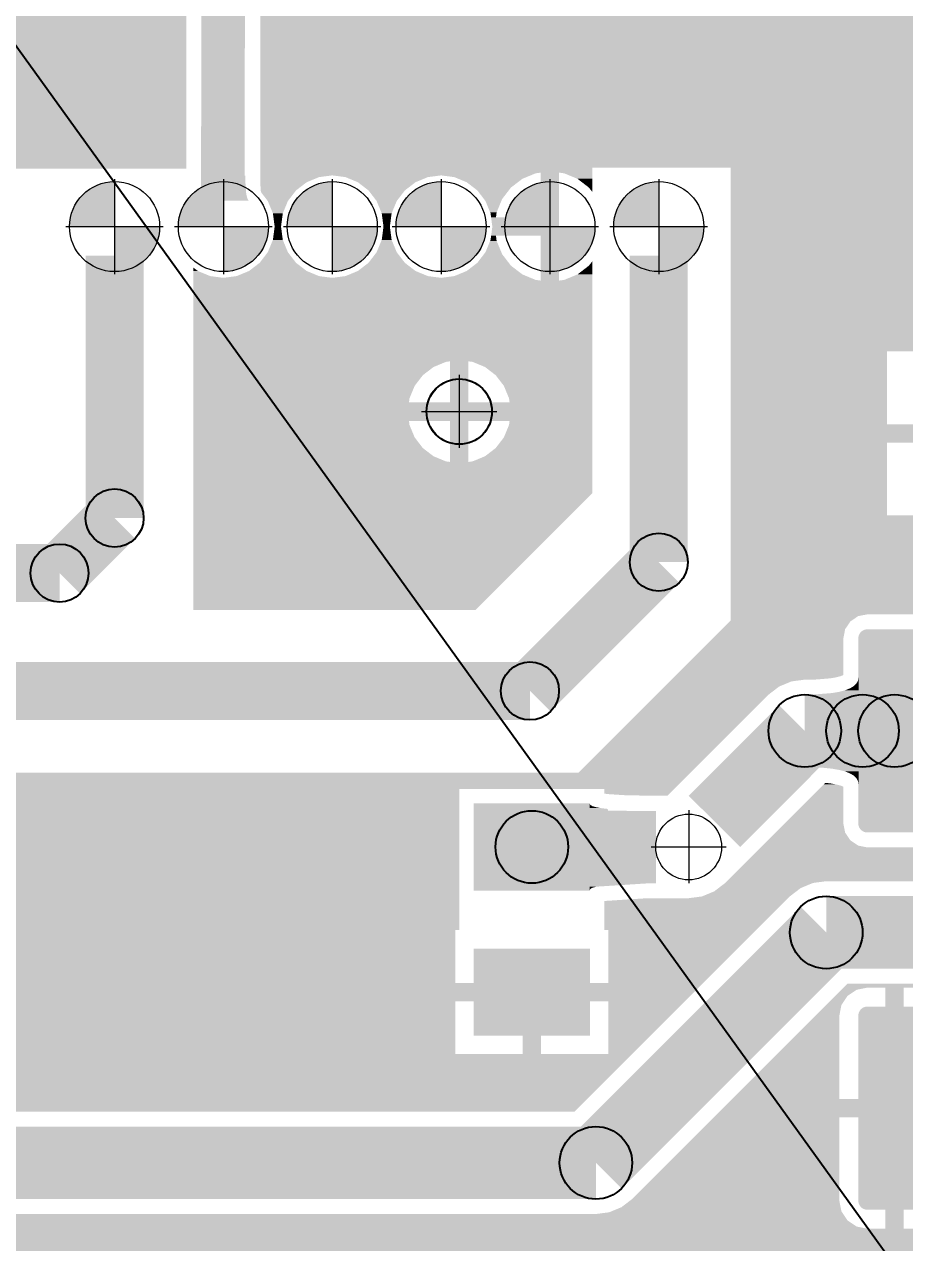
# Model space of a CAD drawing. Header units: millimetres. Extents: x -3633 to 871, y -630 to 261.
# Drawn here: x -1461.11 to -1436.75, y 56.42 to 90.14 of the extents above; entities that cross this region are included whole.
import ezdxf

# ---------------------------------------------------------------- set-up
doc = ezdxf.new("R2010")
doc.units = ezdxf.units.MM
for name, color, linetype in [('DRILL', 7, 'Continuous'), ('DRILL GOST', 7, 'Continuous'), ('TOP_LAYER', 7, 'Continuous'), ('TOP_PASTE', 8, 'Continuous')]:
    doc.layers.add(name, color=color, linetype=linetype)
doc.styles.add('Main', font='isocpeur.ttf', dxfattribs={"height": 3})
doc.dimstyles.new('ISO-25', dxfattribs={"dimtxt": 3, "dimasz": 4, "dimexe": 1.25, "dimexo": 0.625, "dimtad": 1, "dimtoh": 1, "dimtxsty": 'Main', "dimcen": 2.5, "dimadec": 0, "dimazin": 0, "dimtfac": 1, "dimtmove": 0, "dimatfit": 3, "dimfxl": 1, "dimarcsym": 0})

# ---------------------------------------------------------------- blocks, each defined once
blk = doc.blocks.new('ROUND_26')
blk.add_circle((0, 0), 0.0177165)
blk = doc.blocks.new('RECTANGLE_7')
blk.add_solid([(0.0314961, 0.023622), (0.0314961, -0.023622), (-0.0314961, 0.023622), (-0.0314961, -0.023622)])
blk = doc.blocks.new('RECTANGLE_ROUNDED_21')
for points in [[(-0.0191213, 0.05248390000000001), (-0.0188139, 0.0529924), (0.0191213, 0.05248390000000001), (0.0188139, 0.0529924)], [(-0.0188139, 0.0529924), (-0.0184474, 0.05346030000000001), (0.0188139, 0.0529924), (0.0184474, 0.05346030000000001)], [(-0.0184474, 0.05346030000000001), (-0.0180272, 0.0538805), (0.0184474, 0.05346030000000001), (0.0180272, 0.0538805)], [(-0.0180272, 0.0538805), (-0.0175594, 0.054247), (0.0180272, 0.0538805), (0.0175594, 0.054247)], [(-0.0175594, 0.054247), (-0.0170509, 0.0545544), (0.0175594, 0.054247), (0.0170509, 0.0545544)], [(-0.0170509, 0.0545544), (-0.0165089, 0.05479830000000001), (0.0170509, 0.0545544), (0.0165089, 0.05479830000000001)], [(-0.0165089, 0.05479830000000001), (-0.0159416, 0.0549751), (0.0165089, 0.05479830000000001), (0.0159416, 0.0549751)], [(-0.0159416, 0.0549751), (-0.015357, 0.0550822), (0.0159416, 0.0549751), (0.015357, 0.0550822)], [(-0.015357, 0.0550822), (-0.0147639, 0.0551181), (0.015357, 0.0550822), (0.0147639, 0.0551181)], [(-0.019685, 0.0501969), (-0.0196491, 0.0507901), (0.019685, 0.0501969), (0.0196491, 0.0507901)], [(-0.019685, -0.0501969), (-0.019685, 0.0501969), (0.019685, -0.0501969), (0.019685, 0.0501969)], [(-0.0196491, 0.0507901), (-0.019542, 0.0513746), (0.0196491, 0.0507901), (0.019542, 0.0513746)], [(-0.019542, 0.0513746), (-0.0193653, 0.051942), (0.019542, 0.0513746), (0.0193653, 0.051942)], [(-0.0193653, 0.051942), (-0.0191213, 0.05248390000000001), (0.0193653, 0.051942), (0.0191213, 0.05248390000000001)], [(-0.0196491, -0.0507901), (-0.019685, -0.0501969), (0.0196491, -0.0507901), (0.019685, -0.0501969)], [(-0.019542, -0.0513746), (-0.0196491, -0.0507901), (0.019542, -0.0513746), (0.0196491, -0.0507901)], [(-0.0193653, -0.051942), (-0.019542, -0.0513746), (0.0193653, -0.051942), (0.019542, -0.0513746)], [(-0.0191213, -0.05248390000000001), (-0.0193653, -0.051942), (0.0191213, -0.05248390000000001), (0.0193653, -0.051942)], [(-0.0188139, -0.0529924), (-0.0191213, -0.05248390000000001), (0.0188139, -0.0529924), (0.0191213, -0.05248390000000001)], [(-0.0184474, -0.05346030000000001), (-0.0188139, -0.0529924), (0.0184474, -0.05346030000000001), (0.0188139, -0.0529924)], [(-0.0180272, -0.0538805), (-0.0184474, -0.05346030000000001), (0.0180272, -0.0538805), (0.0184474, -0.05346030000000001)], [(-0.0175594, -0.054247), (-0.0180272, -0.0538805), (0.0175594, -0.054247), (0.0180272, -0.0538805)], [(-0.0170509, -0.0545544), (-0.0175594, -0.054247), (0.0170509, -0.0545544), (0.0175594, -0.054247)], [(-0.0165089, -0.05479830000000001), (-0.0170509, -0.0545544), (0.0165089, -0.05479830000000001), (0.0170509, -0.0545544)], [(-0.0159416, -0.0549751), (-0.0165089, -0.05479830000000001), (0.0159416, -0.0549751), (0.0165089, -0.05479830000000001)], [(-0.015357, -0.0550822), (-0.0159416, -0.0549751), (0.015357, -0.0550822), (0.0159416, -0.0549751)], [(-0.0147639, -0.0551181), (-0.015357, -0.0550822), (0.0147639, -0.0551181), (0.015357, -0.0550822)]]:
    blk.add_solid(points)
blk = doc.blocks.new('ROUND_3')
blk.add_circle((0, 0), 0.019685)
blk = doc.blocks.new('ROUND_5')
blk.add_circle((0, 0), 0.015748)
blk = doc.blocks.new('*D91')
at = {"color": 0, "lineweight": -2, "transparency": 16777216}
for p, q in [((-1382.193129249901, 119.5783143303274), (-1360.961753243342, 119.5889440207085)), ((-1411.78130017502, 48.205264562607), (-1396.784764760424, 33.17611403168888))]:
    blk.add_line(p, q, dxfattribs=at)
blk.add_arc((-1482.949126615296, 119.5278698817108), 120.7373886606278, 316.8360449355289, 358.1304037670618, dxfattribs=at)
at = {"color": 0, "transparency": 16777216}
for points in [[(-1362.942590864305, 115.5995438749725), (-1361.609429582891, 115.578124829333), (-1362.211753086679, 119.5883181963951)], [(-1394.404735117624, 36.46877467714108), (-1395.362024737845, 37.39687723655743), (-1397.667687605984, 34.06095709618643)]]:
    blk.add_solid(points, dxfattribs=at)
at = {"layer": 'Defpoints', "color": 0, "transparency": 16777216}
for p in [(-1482.949126615296, 119.5278698817108), (-1382.81812917157, 119.5780014181707), (-1378.421138960224, 59.10091548742867), (-1412.2227615978, 48.64768609485583)]:
    blk.add_point(p, dxfattribs=at)
at = {"color": 0, "transparency": 16777216, "insert": (-1372.706163886276, 75.76272493155881), "char_height": 3, "attachment_point": 5, "rotation": 68.34751107513725, "style": 'Main'}
blk.add_mtext('45°', dxfattribs=at)
blk = doc.blocks.new('*D92')
at = {"color": 0, "lineweight": -2, "transparency": 16777216}
for p, q in [((-1482.949126615288, 119.5278698817208), (-1424.41076775018, 38.29068810129024)), ((-1407.29548501081, 14.53878657761447), (-1422.072297025911, 35.04545241312553)), ((-1392.216699199076, 14.53878657761436), (-1407.29548501081, 14.53878657761447))]:
    blk.add_line(p, q, dxfattribs=at)
blk.add_arc((-1482.949126615288, 119.5278698817208), 100.1310099931428, 305.0607253414576, 314.5801329370875, dxfattribs=at)
at = {"color": 0, "transparency": 16777216}
blk.add_solid([(-1421.531424411217, 35.43519753383703), (-1422.613169640605, 34.65570729241404), (-1424.41076775018, 38.29068810129024)], dxfattribs=at)
at = {"layer": 'Defpoints', "color": 0, "transparency": 16777216}
for p in [(-1482.949126615288, 119.5278698817208), (-1424.41076775018, 38.29068810129024)]:
    blk.add_point(p, dxfattribs=at)
at = {"color": 0, "transparency": 16777216, "insert": (-1395.216699199076, 16.66378657761436), "char_height": 3, "attachment_point": 5, "style": 'Main'}
blk.add_mtext('R50', dxfattribs=at)

msp = doc.modelspace()

# ---------------------------------------------------------------- hatches: boundary and pattern name
at = {"layer": 'DRILL', "lineweight": 0}
h = msp.add_hatch(color=256, dxfattribs=at)
h.dxf.hatch_style = 1
h.paths.add_polyline_path([(-1458.615385897801, 85.78712864954423, 0.414213562373095), (-1459.861916029164, 84.54059851818101), (-1458.615385897801, 84.54059851818101)])
h.paths.add_polyline_path([(-1457.368855766438, 84.54059851818101), (-1458.615055634639, 84.54059851818101), (-1458.614815192695, 83.29406851746216, 0.4140794719623848)])
h = msp.add_hatch(color=256, dxfattribs=at)
h.dxf.hatch_style = 1
h.paths.add_polyline_path([(-1455.603570697793, 85.78712864954423, 0.414213562373095), (-1456.850100829156, 84.54059851818101), (-1455.603570697793, 84.54059851818101)])
h.paths.add_polyline_path([(-1454.35704056643, 84.54059851818101), (-1455.603240434632, 84.54059851818101), (-1455.602999992688, 83.29406851746216, 0.4140794719623848)])
h = msp.add_hatch(color=256, dxfattribs=at)
h.dxf.hatch_style = 1
h.paths.add_polyline_path([(-1452.591765697802, 85.78712864954423, 0.414213562373095), (-1453.838295829165, 84.54059851818101), (-1452.591765697802, 84.54059851818101)])
h.paths.add_polyline_path([(-1451.345235566439, 84.54059851818101), (-1452.59143543464, 84.54059851818101), (-1452.591194992696, 83.29406851746216, 0.4140794719623848)])
h = msp.add_hatch(color=256, dxfattribs=at)
h.dxf.hatch_style = 1
h.paths.add_polyline_path([(-1449.579945397805, 85.78712864954423, 0.414213562373095), (-1450.826475529168, 84.54059851818101), (-1449.579945397805, 84.54059851818101)])
h.paths.add_polyline_path([(-1448.333415266442, 84.54059851818101), (-1449.579615134643, 84.54059851818101), (-1449.579374692699, 83.29406851746216, 0.4140794719623848)])
h = msp.add_hatch(color=256, dxfattribs=at)
h.dxf.hatch_style = 1
h.paths.add_polyline_path([(-1446.568140397788, 85.78712864954423, 0.414213562373095), (-1447.814670529151, 84.54059851818101), (-1446.568140397788, 84.54059851818101)])
h.paths.add_polyline_path([(-1445.321610266425, 84.54059851818101), (-1446.567810134627, 84.54059851818101), (-1446.567569692683, 83.29406851746216, 0.4140794719623848)])
h = msp.add_hatch(color=256, dxfattribs=at)
h.dxf.hatch_style = 1
h.paths.add_polyline_path([(-1443.556330297795, 85.78712864954423, 0.414213562373095), (-1444.802860429158, 84.54059851818101), (-1443.556330297795, 84.54059851818101)])
h.paths.add_polyline_path([(-1442.309800166432, 84.54059851818101), (-1443.556000034633, 84.54059851818101), (-1443.555759592689, 83.29406851746216, 0.4140794719623848)])

# ---------------------------------------------------------------- linework, layer by layer
for p, q in [((-1458.615385897801, 85.85545620316452), (-1458.615385897801, 83.22233263843418)), ((-1455.603570697793, 85.85545620316452), (-1455.603570697793, 83.22233263843418)), ((-1452.591765697802, 85.85545620316452), (-1452.591765697802, 83.22233263843418)), ((-1449.579945397805, 85.85545620316452), (-1449.579945397805, 83.22233263843418)), ((-1446.568140397788, 85.85545620316452), (-1446.568140397788, 83.22233263843418)), ((-1443.556330297795, 85.85545620316452), (-1443.556330297795, 83.22233263843418)), ((-1459.968088851388, 84.54059851818101), (-1457.267895815101, 84.54059851818101)), ((-1456.95627365138, 84.54059851818101), (-1454.256080615094, 84.54059851818101)), ((-1453.944468651389, 84.54059851818101), (-1451.244275615102, 84.54059851818101)), ((-1450.932648351392, 84.54059851818101), (-1448.232455315105, 84.54059851818101)), ((-1447.920843351375, 84.54059851818101), (-1445.220650315089, 84.54059851818101)), ((-1444.909033251382, 84.54059851818101), (-1442.208840215095, 84.54059851818101)), ((-1449.077177197799, 80.43963500417021), (-1449.077177197799, 78.4180000104011)), ((-1450.118736496323, 79.42052491818185), (-1448.035617899275, 79.42052491818185)), ((-1442.728513597796, 68.39238950416939), (-1442.728513597796, 66.37075451040118)), ((-1443.77007289632, 67.37327941818194), (-1441.686954299273, 67.37327941818194))]:
    msp.add_line(p, q, dxfattribs=at)
at = {"layer": 'DRILL GOST', "lineweight": 0}
for centre, radius in [((-1458.615385897801, 84.54059851818101), 1.246530131363282), ((-1455.603570697793, 84.54059851818101), 1.246530131363282), ((-1452.591765697802, 84.54059851818101), 1.246530131363282), ((-1449.579945397805, 84.54059851818101), 1.246530131363282), ((-1446.568140397788, 84.54059851818101), 1.246530131363282), ((-1443.556330297795, 84.54059851818101), 1.246530131363282), ((-1449.077177197799, 79.42052491818185), 0.9108758946678492), ((-1442.728513597796, 67.37327941818194), 0.9108758946678492)]:
    msp.add_circle(centre, radius, dxfattribs=at)
at = {"layer": 'TOP_LAYER', "elevation": -7.473141037622431e-10}
for points, const_width in [([(-1455.620431594472, 85.47890161818077), (-1455.603575797796, 95.40918301818101)], 1.204722), ([(-1458.615385897801, 76.47639691818085), (-1458.615385897801, 83.73745561818077)], 1.6063011), ([(-1443.556330297783, 75.25516111818115), (-1443.556501872723, 83.7374556365071)], 1.6063011), ([(-1460.138781397794, 74.95300141818052), (-1458.615385897801, 76.47639691818085)], 1.6063011), ([(-1447.120597897794, 71.69089351818047), (-1443.556330297783, 75.25516111818115)], 1.6063011), ([(-1476.294765397791, 74.95300141818052), (-1460.138781397794, 74.95300141818052)], 1.6063011), ([(-1479.368132497795, 71.69089351818047), (-1447.120597897794, 71.69089351818047)], 1.6063011), ([(-1442.016307223173, 68.08084394823209), (-1439.515916497786, 70.58587651818152)], 2.0078751), ([(-1439.515916497786, 70.58587651818152), (-1437.916556497792, 70.58587651818152)], 2.0078751), ([(-1437.030742597789, 70.58587651818152), (-1432.28614119779, 70.58587651818152)], 2.0078751), ([(-1447.070112997797, 67.37327941818194), (-1443.632040304057, 67.36810899498096)], 2.0078751), ([(-1445.296093297799, 58.63300651818145), (-1438.921093297799, 65.00800651818145)], 2.0078751), ([(-1438.921093297799, 65.00800651818145), (-1419.591675097789, 65.00800651818145)], 2.0078751), ([(-1486.031511997792, 58.63300651818145), (-1445.296093297799, 58.63300651818145)], 2.0078751)]:
    msp.add_lwpolyline(points, dxfattribs=dict(at, const_width=const_width))
at = {"layer": 'TOP_LAYER'}
for points in [[(-1456.231033897785, 85.47890161818077), (-1456.214973997791, 85.63628251818), (-1454.976117697793, 85.47890161818077), (-1454.986822597793, 85.63628251818)], [(-1456.214973997791, 85.63628251818), (-1456.206941497793, 85.83300481818105), (-1454.986822597793, 85.63628251818), (-1455.000210097799, 85.83300481818105)], [(-1456.206941497793, 85.83300481818105), (-1456.205936797787, 85.94611771818063), (-1455.000210097799, 85.83300481818105), (-1455.001214797792, 85.94611771818063)], [(-1456.287256297795, 85.2821589181799), (-1456.270191697794, 85.31658901818219), (-1454.919895297796, 85.2821589181799), (-1454.936959897797, 85.31658901818219)], [(-1456.270191697794, 85.31658901818219), (-1456.255131397792, 85.36086211818065), (-1454.936959897797, 85.31658901818219), (-1454.952020197787, 85.36086211818065)], [(-1456.255131397792, 85.36086211818065), (-1456.242080497801, 85.41496291818157), (-1454.952020197787, 85.36086211818065), (-1454.965071097802, 85.41496291818157)], [(-1456.242080497801, 85.41496291818157), (-1456.231033897785, 85.47890161818077), (-1454.965071097802, 85.41496291818157), (-1454.976117697793, 85.47890161818077)], [(-1456.306330297783, 85.2575565181819), (-1456.287256297795, 85.2821589181799), (-1454.900821297796, 85.2575565181819), (-1454.919895297796, 85.2821589181799)], [(-1438.265427097796, 71.76212011818143), (-1438.161218797795, 71.82434011818032), (-1438.027236697795, 71.76212011818143), (-1438.027236697795, 71.82434011818032)], [(-1438.161218797795, 71.82434011818032), (-1438.086784297792, 71.89613281818083), (-1438.027236697795, 71.82434011818032), (-1438.027236697795, 71.89613281818083)], [(-1438.086784297792, 71.89613281818083), (-1438.042123597801, 71.97749821818115), (-1438.027236697795, 71.89613281818083), (-1438.027236697795, 71.97749821818115)], [(-1438.042123597801, 71.97749821818115), (-1438.027236697795, 72.0684363181822), (-1438.027236697795, 71.97749821818115), (-1438.027236697795, 72.0684363181822)], [(-1439.515916497786, 71.58981661818007), (-1439.233065397793, 71.59460041818102), (-1438.027236697795, 71.58981661818007), (-1438.027236697795, 71.59460041818102)], [(-1439.515916497786, 69.58193641818116), (-1439.515916497786, 71.58981661818007), (-1438.027236697795, 69.58193641818116), (-1438.027236697795, 71.58981661818007)], [(-1439.233065397793, 71.59460041818102), (-1438.756689697804, 71.63289121818207), (-1438.027236697795, 71.59460041818102), (-1438.027236697795, 71.63289121818207)], [(-1438.756689697804, 71.63289121818207), (-1438.563159997794, 71.66639311818153), (-1438.027236697795, 71.63289121818207), (-1438.027236697795, 71.66639311818153)], [(-1438.563159997794, 71.66639311818153), (-1438.399409197796, 71.7094677181808), (-1438.027236697795, 71.66639311818153), (-1438.027236697795, 71.7094677181808)], [(-1438.399409197796, 71.7094677181808), (-1438.265427097796, 71.76212011818143), (-1438.027236697795, 71.7094677181808), (-1438.027236697795, 71.76212011818143)], [(-1438.979993197787, 69.56279611818218), (-1439.515916497786, 69.58193641818116), (-1438.027236697795, 69.56279611818218), (-1438.027236697795, 69.58193641818116)], [(-1438.756689697804, 69.53886181818098), (-1438.979993197787, 69.56279611818218), (-1438.027236697795, 69.53886181818098), (-1438.027236697795, 69.56279611818218)], [(-1438.563159997794, 69.5053599181806), (-1438.756689697804, 69.53886181818098), (-1438.027236697795, 69.5053599181806), (-1438.027236697795, 69.53886181818098)], [(-1438.399409197796, 69.46228531818133), (-1438.563159997794, 69.5053599181806), (-1438.027236697795, 69.46228531818133), (-1438.027236697795, 69.5053599181806)], [(-1438.265427097796, 69.40963291818161), (-1438.399409197796, 69.46228531818133), (-1438.027236697795, 69.40963291818161), (-1438.027236697795, 69.46228531818133)], [(-1438.161218797795, 69.34741291818182), (-1438.265427097796, 69.40963291818161), (-1438.027236697795, 69.34741291818182), (-1438.027236697795, 69.40963291818161)], [(-1438.086784297792, 69.2756202181813), (-1438.161218797795, 69.34741291818182), (-1438.027236697795, 69.2756202181813), (-1438.027236697795, 69.34741291818182)], [(-1438.042123597801, 69.19425481818007), (-1438.086784297792, 69.2756202181813), (-1438.027236697795, 69.19425481818007), (-1438.027236697795, 69.2756202181813)], [(-1438.027236697795, 69.10331671818085), (-1438.042123597801, 69.19425481818007), (-1438.027236697795, 69.10331671818085), (-1438.027236697795, 69.19425481818007)], [(-1445.469936997787, 68.53489621818198), (-1445.469936997787, 68.57188141818051), (-1445.449858297792, 68.53489621818198), (-1445.469936997787, 68.57188141818051)], [(-1445.469936997787, 68.50180231818149), (-1445.469936997787, 68.53489621818198), (-1445.389622197784, 68.50180231818149), (-1445.449858297792, 68.53489621818198)], [(-1445.469936997787, 68.47260481818057), (-1445.469936997787, 68.50180231818149), (-1445.289228697788, 68.47260481818057), (-1445.389622197784, 68.50180231818149)], [(-1445.469936997787, 68.44729861818132), (-1445.469936997787, 68.47260481818057), (-1445.14867779779, 68.44729861818132), (-1445.289228697788, 68.47260481818057)], [(-1445.469936997787, 68.42588371818192), (-1445.469936997787, 68.44729861818132), (-1444.967969497792, 68.42588371818192), (-1445.14867779779, 68.44729861818132)], [(-1445.463811897797, 68.36786452057686), (-1445.469936997787, 68.42588371818192), (-1444.88137027241, 67.36998782804449), (-1444.967969497792, 68.42588371818192)], [(-1445.469936997787, 66.27395401818148), (-1445.469936997787, 66.3673962181806), (-1445.289228697788, 66.27395401818148), (-1443.843557197786, 66.3673962181806)], [(-1445.469936997787, 66.24475651818148), (-1445.469936997787, 66.27395401818148), (-1445.389622197784, 66.24475651818148), (-1445.289228697788, 66.27395401818148)], [(-1445.469936997787, 66.21166261818098), (-1445.469936997787, 66.24475651818148), (-1445.449858297792, 66.21166261818098), (-1445.389622197784, 66.24475651818148)], [(-1445.469936997787, 66.17467741818155), (-1445.469936997787, 66.21166261818098), (-1445.469936997787, 66.17467741818155), (-1445.449858297792, 66.21166261818098)], [(-1447.325092597793, 61.64280721818113), (-1447.325092597793, 63.10252921818073), (-1446.815092597787, 61.64280721818113), (-1446.815092597787, 63.10252921818073)]]:
    msp.add_solid(points, dxfattribs=at)
at = {"layer": 'TOP_PASTE'}
msp.add_circle((-1483.211823997789, 119.5780014181805), 110, dxfattribs=at)
for points in [[(-1454.579970097789, 89.91166861818283), (-1454.579970097789, 94.2285942181802), (-1434.922458697796, 89.91166861818283), (-1434.922458697796, 94.2285942181802)], [(-1469.155912897789, 86.1469047181804), (-1469.155917997791, 90.6646224181809), (-1456.627181497789, 86.1469047181804), (-1456.627181497789, 90.6646224181809)], [(-1454.579970097789, 86.17300651818141), (-1454.579970097789, 89.91166861818283), (-1413.345674497797, 86.17300651818141), (-1413.345674497797, 89.91166861818283)], [(-1469.155912897789, 86.14689451818185), (-1469.155912897789, 86.1469047181804), (-1461.282650197795, 86.14689451818185), (-1456.627181497789, 86.1469047181804)], [(-1454.579970097789, 86.03403661818129), (-1454.579970097789, 86.17300651818141), (-1445.397501697792, 86.03403661818129), (-1445.397501697792, 86.17300651818141)], [(-1454.579970097789, 86.01557461818038), (-1454.579970097789, 86.03403661818129), (-1446.9633597978, 86.01557461818038), (-1446.823140397791, 86.03403661818129)], [(-1454.579970097789, 85.9582404181806), (-1454.579970097789, 86.01557461818038), (-1447.101773797791, 85.9582404181806), (-1446.9633597978, 86.01557461818038)], [(-1446.823140397791, 84.79560361817994), (-1446.823140397791, 86.03403661818129), (-1446.313140397798, 84.79560361817994), (-1446.313140397798, 86.03403661818129)], [(-1446.17292099779, 86.01557461818038), (-1446.313140397798, 86.03403661818129), (-1445.397501697792, 86.01557461818038), (-1445.397501697792, 86.03403661818129)], [(-1445.804639797794, 85.86302341818055), (-1446.17292099779, 86.01557461818038), (-1445.397501697792, 85.86302341818055), (-1445.397501697792, 86.01557461818038)], [(-1441.563270697797, 81.08505271818058), (-1441.563275797799, 86.17300651818141), (-1413.345674497797, 81.08505271818058), (-1413.345674497797, 86.17300651818141)], [(-1454.579970097789, 85.90993321818087), (-1454.579970097789, 85.9582404181806), (-1452.958674997803, 85.90993321818087), (-1452.591765697789, 85.9582404181806)], [(-1454.579970097789, 85.76831131818062), (-1454.579970097789, 85.90993321818087), (-1453.300584097802, 85.76831131818062), (-1452.958674997803, 85.90993321818087)], [(-1454.579970097789, 85.68824131818155), (-1454.579970097789, 85.76831131818062), (-1453.40493519779, 85.68824131818155), (-1453.300584097802, 85.76831131818062)], [(-1454.570086297783, 85.543023918181), (-1454.579970097789, 85.68824131818155), (-1453.594185997785, 85.543023918181), (-1453.40493519779, 85.68824131818155)], [(-1452.224856397789, 85.90993321818087), (-1452.591765697789, 85.9582404181806), (-1449.946859797795, 85.90993321818087), (-1449.579950497794, 85.9582404181806)], [(-1451.88294729779, 85.76831131818062), (-1452.224856397789, 85.90993321818087), (-1450.288768897794, 85.76831131818062), (-1449.946859797795, 85.90993321818087)], [(-1451.589345397794, 85.543023918181), (-1451.88294729779, 85.76831131818062), (-1450.58237079779, 85.543023918181), (-1450.288768897794, 85.76831131818062)], [(-1449.213041197794, 85.90993321818087), (-1449.579950497794, 85.9582404181806), (-1447.218390397788, 85.90993321818087), (-1447.101773797791, 85.9582404181806)], [(-1449.099785497796, 85.86302341818055), (-1449.213041197794, 85.90993321818087), (-1447.331640997783, 85.86302341818055), (-1447.218390397788, 85.90993321818087)], [(-1448.871132097795, 85.76831131818062), (-1449.099785497796, 85.86302341818055), (-1447.455076297787, 85.76831131818062), (-1447.331640997783, 85.86302341818055)], [(-1448.678311297791, 85.62035521818098), (-1448.871132097795, 85.76831131818062), (-1447.64789199779, 85.62035521818098), (-1447.455076297787, 85.76831131818062)], [(-1445.488388797799, 85.62035521818098), (-1445.804639797794, 85.86302341818055), (-1445.397501697792, 85.62035521818098), (-1445.397501697792, 85.86302341818055)], [(-1454.569050997792, 85.52777491818097), (-1454.570086297783, 85.543023918181), (-1453.605885397788, 85.52777491818097), (-1453.594185997785, 85.543023918181)], [(-1454.563889797788, 85.49789401818043), (-1454.569050997792, 85.52777491818097), (-1453.628814997795, 85.49789401818043), (-1453.605885397788, 85.52777491818097)], [(-1454.562681097787, 85.49288071818091), (-1454.563889797788, 85.49789401818043), (-1453.632665497787, 85.49288071818091), (-1453.628814997795, 85.49789401818043)], [(-1454.3758680978, 85.24942201818203), (-1454.562681097787, 85.49288071818091), (-1453.819473397798, 85.24942201818203), (-1453.632665497787, 85.49288071818091)], [(-1451.364057997794, 85.24942201818203), (-1451.589345397794, 85.543023918181), (-1450.80765819779, 85.24942201818203), (-1450.58237079779, 85.543023918181)], [(-1448.577530197799, 85.543023918181), (-1448.678311297791, 85.62035521818098), (-1447.707230497804, 85.543023918181), (-1447.64789199779, 85.62035521818098)], [(-1448.394200497791, 85.30410421817987), (-1448.577530197799, 85.543023918181), (-1447.890560197787, 85.30410421817987), (-1447.707230497804, 85.543023918181)], [(-1448.352242797786, 85.24942201818203), (-1448.394200497791, 85.30410421817987), (-1447.913214397787, 85.24942201818203), (-1447.890560197787, 85.30410421817987)], [(-1445.397501697792, 85.50190771818188), (-1445.488388797799, 85.62035521818098), (-1445.397501697792, 85.50190771818188), (-1445.397501697792, 85.62035521818098)], [(-1454.234246197786, 84.90751291818151), (-1454.3758680978, 85.24942201818203), (-1453.961095297787, 84.90751291818151), (-1453.819473397798, 85.24942201818203)], [(-1451.222436097793, 84.90751291818151), (-1451.364057997794, 85.24942201818203), (-1450.949280097791, 84.90751291818151), (-1450.80765819779, 85.24942201818203)], [(-1448.222345797797, 84.93582301818105), (-1448.352242797786, 85.24942201818203), (-1448.04311139779, 84.93582301818105), (-1447.913214397787, 85.24942201818203)], [(-1454.185938997797, 84.54060361818074), (-1454.234246197786, 84.90751291818151), (-1454.0094024978, 84.54060361818074), (-1453.961095297787, 84.90751291818151)], [(-1451.174128897791, 84.54060361818074), (-1451.222436097793, 84.90751291818151), (-1450.997587297793, 84.54060361818074), (-1450.949280097791, 84.90751291818151)], [(-1448.210620897798, 84.90751291818151), (-1448.222345797797, 84.93582301818105), (-1448.046844597792, 84.90751291818151), (-1448.04311139779, 84.93582301818105)], [(-1448.195886997795, 84.79560361817994), (-1448.210620897798, 84.90751291818151), (-1448.061573397793, 84.79560361817994), (-1448.046844597792, 84.90751291818151)], [(-1448.162313697784, 84.54060361818074), (-1448.195886997795, 84.79560361817994), (-1446.313140397798, 84.54060361818074), (-1446.313140397798, 84.79560361817994)], [(-1454.234246197786, 84.17369431818088), (-1454.185938997797, 84.54060361818074), (-1453.961095297787, 84.17369431818088), (-1454.0094024978, 84.54060361818074)], [(-1451.222436097793, 84.17369431818088), (-1451.174128897791, 84.54060361818074), (-1450.949280097791, 84.17369431818088), (-1450.997587297793, 84.54060361818074)], [(-1448.210620897798, 84.17369431818088), (-1448.195892097784, 84.28560361818154), (-1448.04683949779, 84.17369431818088), (-1448.061573397793, 84.28560361818154)], [(-1448.195892097784, 84.28560361818154), (-1448.162313697784, 84.54060361818074), (-1446.313140397798, 84.28560361818154), (-1446.313140397798, 84.54060361818074)], [(-1446.823140397791, 83.04717061818019), (-1446.823140397791, 84.28560361818154), (-1446.313140397798, 83.04717061818019), (-1446.313140397798, 84.28560361818154)], [(-1454.3758680978, 83.83178521818127), (-1454.234246197786, 84.17369431818088), (-1453.819473397798, 83.83178521818127), (-1453.961095297787, 84.17369431818088)], [(-1451.364057997794, 83.83178521818127), (-1451.222436097793, 84.17369431818088), (-1450.80765819779, 83.83178521818127), (-1450.949280097791, 84.17369431818088)], [(-1448.352242797786, 83.83178521818127), (-1448.222350897785, 84.14538421818133), (-1447.913209297797, 83.83178521818127), (-1448.04311139779, 84.14538421818133)], [(-1448.222350897785, 84.14538421818133), (-1448.210620897798, 84.17369431818088), (-1448.04311139779, 84.14538421818133), (-1448.04683949779, 84.17369431818088)], [(-1454.601155497787, 83.53818331818229), (-1454.3758680978, 83.83178521818127), (-1453.594185997785, 83.53818331818229), (-1453.819473397798, 83.83178521818127)], [(-1451.589345397794, 83.53818331818229), (-1451.364057997794, 83.83178521818127), (-1450.58237079779, 83.53818331818229), (-1450.80765819779, 83.83178521818127)], [(-1448.577530197799, 83.53818331818229), (-1448.394205597793, 83.7771030181816), (-1447.70722539779, 83.53818331818229), (-1447.890560197787, 83.7771030181816)], [(-1448.394205597793, 83.7771030181816), (-1448.352242797786, 83.83178521818127), (-1447.890560197787, 83.7771030181816), (-1447.913209297797, 83.83178521818127)], [(-1456.437655297799, 83.31289591818086), (-1456.437650197797, 83.40901051818173), (-1456.312394197795, 83.31289591818086), (-1456.437650197797, 83.40901051818173)], [(-1456.437655297799, 83.17127401818061), (-1456.437655297799, 83.31289591818086), (-1455.970485097796, 83.17127401818061), (-1456.312394197795, 83.31289591818086)], [(-1455.236666497794, 83.17127401818061), (-1454.894757397796, 83.31289591818086), (-1452.958674997803, 83.17127401818061), (-1453.300584097802, 83.31289591818086)], [(-1454.894757397796, 83.31289591818086), (-1454.601155497787, 83.53818331818229), (-1453.300584097802, 83.31289591818086), (-1453.594185997785, 83.53818331818229)], [(-1452.224856397789, 83.17127401818061), (-1451.88294729779, 83.31289591818086), (-1449.946859797795, 83.17127401818061), (-1450.288768897794, 83.31289591818086)], [(-1451.88294729779, 83.31289591818086), (-1451.589345397794, 83.53818331818229), (-1450.288768897794, 83.31289591818086), (-1450.58237079779, 83.53818331818229)], [(-1449.099790597798, 83.21818381818093), (-1448.871132097795, 83.31289591818086), (-1447.331640997783, 83.21818381818093), (-1447.455071197799, 83.31289591818086)], [(-1448.871132097795, 83.31289591818086), (-1448.678316397792, 83.4608520181805), (-1447.455071197799, 83.31289591818086), (-1447.64789199779, 83.4608520181805)], [(-1448.678316397792, 83.4608520181805), (-1448.577530197799, 83.53818331818229), (-1447.64789199779, 83.4608520181805), (-1447.70722539779, 83.53818331818229)], [(-1445.804639797794, 83.21818381818093), (-1445.488388797799, 83.4608520181805), (-1445.397491497789, 83.21818381818093), (-1445.397491497789, 83.4608520181805)], [(-1445.488388797799, 83.4608520181805), (-1445.397496597791, 83.57930461818114), (-1445.397491497789, 83.4608520181805), (-1445.397496597791, 83.57930461818114)], [(-1456.437655297799, 83.12296681818088), (-1456.437655297799, 83.17127401818061), (-1455.603575797796, 83.12296681818088), (-1455.970485097796, 83.17127401818061)], [(-1456.437655297799, 83.0656326181811), (-1456.437655297799, 83.12296681818088), (-1446.9633597978, 83.0656326181811), (-1447.10176869779, 83.12296681818088)], [(-1456.437655297799, 83.04717061818019), (-1456.437655297799, 83.0656326181811), (-1446.823140397791, 83.04717061818019), (-1446.9633597978, 83.0656326181811)], [(-1456.437655297799, 80.81269231818123), (-1456.437655297799, 83.04717061818019), (-1445.397491497789, 80.81269231818123), (-1445.397491497789, 83.04717061818019)], [(-1455.603575797796, 83.12296681818088), (-1455.236666497794, 83.17127401818061), (-1452.591765697789, 83.12296681818088), (-1452.958674997803, 83.17127401818061)], [(-1452.591765697789, 83.12296681818088), (-1452.224856397789, 83.17127401818061), (-1449.579950497794, 83.12296681818088), (-1449.946859797795, 83.17127401818061)], [(-1449.579950497794, 83.12296681818088), (-1449.213041197794, 83.17127401818061), (-1447.10176869779, 83.12296681818088), (-1447.218395497802, 83.17127401818061)], [(-1449.213041197794, 83.17127401818061), (-1449.099790597798, 83.21818381818093), (-1447.218395497802, 83.17127401818061), (-1447.331640997783, 83.21818381818093)], [(-1446.313140397798, 83.04717061818019), (-1446.17292099779, 83.0656326181811), (-1445.397491497789, 83.04717061818019), (-1445.397491497789, 83.0656326181811)], [(-1446.17292099779, 83.0656326181811), (-1445.804639797794, 83.21818381818093), (-1445.397491497789, 83.0656326181811), (-1445.397491497789, 83.21818381818093)], [(-1441.563270697797, 79.07316391818085), (-1441.563270697797, 81.08505271818058), (-1437.2395467978, 79.07316391818085), (-1437.2395467978, 81.08505271818058)], [(-1456.437655297799, 80.79768301818194), (-1456.437655297799, 80.81269231818123), (-1449.446187697794, 80.79768301818194), (-1449.332177197789, 80.81269231818123)], [(-1456.437655297799, 80.65525021818075), (-1456.437655297799, 80.79768301818194), (-1449.790044997796, 80.65525021818075), (-1449.446187697794, 80.79768301818194)], [(-1456.437655297799, 80.42867761818025), (-1456.437655297799, 80.65525021818075), (-1450.085329897794, 80.42867761818025), (-1449.790044997796, 80.65525021818075)], [(-1449.332177197789, 79.67552491818105), (-1449.332177197789, 80.81269231818123), (-1448.822177197785, 79.67552491818105), (-1448.822177197785, 80.81269231818123)], [(-1448.708166697792, 80.79768301818194), (-1448.822177197785, 80.81269231818123), (-1445.397491497789, 80.79768301818194), (-1445.397491497789, 80.81269231818123)], [(-1448.364309397789, 80.65525021818075), (-1448.708166697792, 80.79768301818194), (-1445.397491497789, 80.65525021818075), (-1445.397491497789, 80.79768301818194)], [(-1448.069024497793, 80.42867761818025), (-1448.364309397789, 80.65525021818075), (-1445.397491497789, 80.42867761818025), (-1445.397491497789, 80.65525021818075)], [(-1456.437655297799, 80.13339781818058), (-1456.437655297799, 80.42867761818025), (-1450.311902497795, 80.13339781818058), (-1450.085329897794, 80.42867761818025)], [(-1447.84245189779, 80.13339781818058), (-1448.069024497793, 80.42867761818025), (-1445.397491497789, 80.13339781818058), (-1445.397491497789, 80.42867761818025)], [(-1456.437655297799, 79.78953541817964), (-1456.437655297799, 80.13339781818058), (-1450.454335297799, 79.78953541817964), (-1450.311902497795, 80.13339781818058)], [(-1447.700019097799, 79.78953541817964), (-1447.84245189779, 80.13339781818058), (-1445.397491497789, 79.78953541817964), (-1445.397491497789, 80.13339781818058)], [(-1456.437655297799, 79.67552491818105), (-1456.437655297799, 79.78953541817964), (-1450.469344597797, 79.67552491818105), (-1450.454335297799, 79.78953541817964)], [(-1456.437655297799, 79.16552491818084), (-1456.437655297799, 79.67552491818105), (-1445.397491497789, 79.16552491818084), (-1445.397491497789, 79.67552491818105)], [(-1447.685009797802, 79.67552491818105), (-1447.700019097799, 79.78953541817964), (-1445.397491497789, 79.67552491818105), (-1445.397491497789, 79.78953541817964)], [(-1456.437655297799, 79.05151441818043), (-1456.437655297799, 79.16552491818084), (-1450.454335297799, 79.05151441818043), (-1450.469344597797, 79.16552491818084)], [(-1456.437655297799, 78.7076520181813), (-1456.437655297799, 79.05151441818043), (-1450.311902497795, 78.7076520181813), (-1450.454335297799, 79.05151441818043)], [(-1449.332177197789, 78.02835751818066), (-1449.332177197789, 79.16552491818084), (-1448.822177197785, 78.02835751818066), (-1448.822177197785, 79.16552491818084)], [(-1447.84245189779, 78.7076520181813), (-1447.700019097799, 79.05151441818043), (-1445.397491497789, 78.7076520181813), (-1445.397491497789, 79.05151441818043)], [(-1447.700019097799, 79.05151441818043), (-1447.685009797802, 79.16552491818084), (-1445.397491497789, 79.05151441818043), (-1445.397491497789, 79.16552491818084)], [(-1441.563270697797, 78.56316391818063), (-1441.563270697797, 79.07316391818085), (-1432.513009597792, 78.56316391818063), (-1432.513009597792, 79.07316391818085)], [(-1456.437655297799, 78.41237221818164), (-1456.437655297799, 78.7076520181813), (-1450.085329897794, 78.41237221818164), (-1450.311902497795, 78.7076520181813)], [(-1448.069024497793, 78.41237221818164), (-1447.84245189779, 78.7076520181813), (-1445.397491497789, 78.41237221818164), (-1445.397491497789, 78.7076520181813)], [(-1441.563270697797, 76.55127511818091), (-1441.563270697797, 78.56316391818063), (-1437.2395467978, 76.55127511818091), (-1437.2395467978, 78.56316391818063)], [(-1456.437655297799, 78.18579961818114), (-1456.437655297799, 78.41237221818164), (-1449.790044997796, 78.18579961818114), (-1450.085329897794, 78.41237221818164)], [(-1448.364309397789, 78.18579961818114), (-1448.069024497793, 78.41237221818164), (-1445.397491497789, 78.18579961818114), (-1445.397491497789, 78.41237221818164)], [(-1456.437655297799, 78.04336681818177), (-1456.437655297799, 78.18579961818114), (-1449.446187697794, 78.04336681818177), (-1449.790044997796, 78.18579961818114)], [(-1456.437655297799, 78.02835751818066), (-1456.437655297799, 78.04336681818177), (-1449.332177197789, 78.02835751818066), (-1449.446187697794, 78.04336681818177)], [(-1456.437655297799, 77.16448891818118), (-1456.437655297799, 78.02835751818066), (-1445.397491497789, 77.16448891818118), (-1445.397491497789, 78.02835751818066)], [(-1448.822177197785, 78.02835751818066), (-1448.708166697792, 78.04336681818177), (-1445.397491497789, 78.02835751818066), (-1445.397491497789, 78.04336681818177)], [(-1448.708166697792, 78.04336681818177), (-1448.364309397789, 78.18579961818114), (-1445.397491497789, 78.04336681818177), (-1445.397491497789, 78.18579961818114)], [(-1456.437655297799, 73.933001418181), (-1456.437655297799, 77.16448891818118), (-1448.628978997788, 73.933001418181), (-1445.397491497789, 77.16448891818118)], [(-1441.563270697797, 75.1404621181814), (-1441.563270697797, 76.55127511818091), (-1432.424743897796, 75.1404621181814), (-1432.490977597793, 76.55127511818091)], [(-1441.563270697797, 73.81125931818087), (-1441.563270697797, 75.1404621181814), (-1432.424743897796, 73.81125931818087), (-1432.424743897796, 75.1404621181814)], [(-1448.628984097802, 73.93299631818127), (-1459.496874997787, 73.933001418181), (-1448.628984097802, 73.93299631818127), (-1448.628978997788, 73.933001418181)], [(-1441.805046397787, 73.40053081818087), (-1441.589188897789, 73.61638321818236), (-1438.398389197797, 73.40053081818087), (-1438.254161197792, 73.61638321818236)], [(-1441.589188897789, 73.61638321818236), (-1441.563270697797, 73.64230141818052), (-1438.254161197792, 73.61638321818236), (-1438.215370597796, 73.64230141818052)], [(-1441.563270697797, 73.76061121818157), (-1441.563270697797, 73.81125931818087), (-1438.038308797795, 73.76061121818157), (-1437.7836963978, 73.81125931818087)], [(-1441.563270697797, 73.64230141818052), (-1441.563270697797, 73.76061121818157), (-1438.215370597796, 73.64230141818052), (-1438.038308797795, 73.76061121818157)], [(-1442.059653697793, 73.14591841817992), (-1441.805046397787, 73.40053081818087), (-1438.449037297788, 73.14591841817992), (-1438.398389197797, 73.40053081818087)], [(-1443.075690997798, 72.12988621817976), (-1442.059653697793, 73.14591841817992), (-1438.449037297788, 72.12988621817976), (-1438.449037297788, 73.14591841817992)], [(-1443.617285497799, 71.58829681817997), (-1443.391998097787, 71.8135842181805), (-1440.518336797794, 71.58829681817997), (-1440.224734897798, 71.8135842181805)], [(-1443.391998097787, 71.8135842181805), (-1443.250371097796, 71.95520611818165), (-1440.224734897798, 71.8135842181805), (-1439.8828257978, 71.95520611818165)], [(-1443.250371097796, 71.95520611818165), (-1443.202068997784, 72.00351331818047), (-1439.8828257978, 71.95520611818165), (-1439.515916497786, 72.00351331818047)], [(-1443.202068997784, 72.00351331818047), (-1443.201808897794, 72.0037683181813), (-1439.268036097782, 72.00351331818047), (-1439.252914597796, 72.0037683181813)], [(-1443.201808897794, 72.0037683181813), (-1443.166052797787, 72.03952441818046), (-1439.252914597796, 72.0037683181813), (-1438.808082397798, 72.03952441818046)], [(-1443.166052797787, 72.03952441818046), (-1443.138757597786, 72.06682471818067), (-1438.808082397798, 72.03952441818046), (-1438.650369997792, 72.06682471818067)], [(-1443.138757597786, 72.06682471818067), (-1443.1062450978, 72.09933721818061), (-1438.650369997792, 72.06682471818067), (-1438.526776597796, 72.09933721818061)], [(-1443.1062450978, 72.09933721818061), (-1443.075690997798, 72.12988621817976), (-1438.526776597796, 72.09933721818061), (-1438.449037297788, 72.12988621817976)], [(-1445.776334797798, 69.42924751818146), (-1443.617285497799, 71.58829681817997), (-1442.677386097793, 69.42924751818146), (-1440.518336797794, 71.58829681817997)], [(-1523.526380497785, 69.42083251818121), (-1523.538763297785, 69.42924751818146), (-1442.685801097797, 69.42083251818121), (-1442.677386097793, 69.42924751818146)], [(-1523.230233697793, 69.25271101818043), (-1523.526380497785, 69.42083251818121), (-1442.853922597789, 69.25271101818043), (-1442.685801097797, 69.42083251818121)], [(-1522.924050097793, 69.11076781818201), (-1523.230233697793, 69.25271101818043), (-1442.9958657978, 69.11076781818201), (-1442.853922597789, 69.25271101818043)], [(-1438.992029197792, 69.10492321818083), (-1438.963790497794, 69.13316191818058), (-1438.650349597785, 69.10492321818083), (-1438.813503697791, 69.13316191818058)], [(-1438.963790497794, 69.13316191818058), (-1438.949240197791, 69.14771221818091), (-1438.813503697791, 69.13316191818058), (-1438.949240197791, 69.14771221818091)], [(-1522.607115697789, 68.99461021817979), (-1522.924050097793, 69.11076781818201), (-1443.112028497792, 68.99461021817979), (-1442.9958657978, 69.11076781818201)], [(-1522.558941097795, 68.98132471818144), (-1522.607115697789, 68.99461021817979), (-1443.125308897798, 68.98132471818144), (-1443.112028497792, 68.99461021817979)], [(-1520.944959397798, 68.97957541818005), (-1520.953751797794, 68.98132471818144), (-1445.478729397795, 68.97957541818005), (-1445.469936997787, 68.98132471818144)], [(-1517.345705797793, 66.75757681818095), (-1517.345705797793, 68.97957541818005), (-1449.077988097789, 66.75757681818095), (-1449.0779829978, 68.97957541818005)], [(-1445.461144597791, 68.97957541818005), (-1445.469936997787, 68.98132471818144), (-1443.127058197796, 68.97957541818005), (-1443.125308897798, 68.98132471818144)], [(-1445.062242997794, 68.84936221817998), (-1445.062242997794, 68.97957541818005), (-1443.257271397795, 68.84936221817998), (-1443.127058197796, 68.97957541818005)], [(-1444.930673197794, 68.83377151818195), (-1445.062242997794, 68.84936221817998), (-1443.272862097791, 68.83377151818195), (-1443.257271397795, 68.84936221817998)], [(-1444.469322097796, 68.80395181817994), (-1444.930673197794, 68.83377151818195), (-1443.302681797793, 68.80395181817994), (-1443.272862097791, 68.83377151818195)], [(-1443.707489197797, 68.79091621818179), (-1444.469322097796, 68.80395181817994), (-1443.315717397802, 68.79091621818179), (-1443.302681797793, 68.80395181817994)], [(-1440.071122897794, 68.02583461818222), (-1439.055090697792, 69.04186681818146), (-1438.449037297788, 68.02583461818222), (-1438.449037297788, 69.04186681818146)], [(-1439.055090697792, 69.04186681818146), (-1439.024536597788, 69.07241581818153), (-1438.449037297788, 69.04186681818146), (-1438.526781697785, 69.07241581818153)], [(-1439.024536597788, 69.07241581818153), (-1438.992029197792, 69.10492321818083), (-1438.526781697785, 69.07241581818153), (-1438.650349597785, 69.10492321818083)], [(-1440.541587697786, 67.55536981818068), (-1440.3257301978, 67.77122221818126), (-1438.254161197792, 67.55536981818068), (-1438.398389197797, 67.77122221818126)], [(-1440.3257301978, 67.77122221818126), (-1440.071122897794, 68.02583461818222), (-1438.398389197797, 67.77122221818126), (-1438.449037297788, 68.02583461818222)], [(-1440.685810597789, 67.41114181818057), (-1440.541587697786, 67.55536981818068), (-1438.038308797795, 67.41114181818057), (-1438.254161197792, 67.55536981818068)], [(-1441.671314197798, 66.4256433181813), (-1440.736463797794, 67.36049371818035), (-1420.178878897781, 66.4256433181813), (-1419.244028497791, 67.36049371818035)], [(-1440.736463797794, 67.36049371818035), (-1440.685810597789, 67.41114181818057), (-1437.7836963978, 67.36049371818035), (-1438.038308797795, 67.41114181818057)], [(-1497.499504597794, 66.74256751818075), (-1497.613515097788, 66.75757681818095), (-1449.077988097789, 66.74256751818075), (-1449.077988097789, 66.75757681818095)], [(-1497.365298097793, 66.68697751818081), (-1497.499504597794, 66.74256751818075), (-1449.077988097789, 66.68697751818081), (-1449.077988097789, 66.74256751818075)], [(-1477.693399597789, 66.62142211817945), (-1478.191348297784, 66.68697751818081), (-1449.077988097789, 66.62142211817945), (-1449.077988097789, 66.68697751818081)], [(-1477.22938119779, 66.42921841818088), (-1477.693399597789, 66.62142211817945), (-1449.077988097789, 66.42921841818088), (-1449.077988097789, 66.62142211817945)], [(-1476.830923297796, 66.1234683181815), (-1477.22938119779, 66.42921841818088), (-1449.077988097789, 66.1234683181815), (-1449.077988097789, 66.42921841818088)], [(-1441.719616297798, 66.37733611817976), (-1441.671314197798, 66.4256433181813), (-1439.2880025978, 66.37733611817976), (-1438.921093297799, 66.4256433181813)], [(-1476.525173197793, 65.72501041818077), (-1476.830923297796, 66.1234683181815), (-1449.077988097789, 65.72501041818077), (-1449.077988097789, 66.1234683181815)], [(-1442.345967697796, 66.01042681818171), (-1442.019695197785, 66.14557171818115), (-1439.923513597782, 66.01042681818171), (-1439.74739019779, 66.14557171818115)], [(-1442.019695197785, 66.14557171818115), (-1441.902221797796, 66.23571421818133), (-1439.74739019779, 66.14557171818115), (-1439.629911697798, 66.23571421818133)], [(-1441.902221797796, 66.23571421818133), (-1441.726093297789, 66.37085911818076), (-1439.629911697798, 66.23571421818133), (-1439.303644297801, 66.37085911818076)], [(-1441.726093297789, 66.37085911818076), (-1441.719616297798, 66.37733611817976), (-1439.303644297801, 66.37085911818076), (-1439.2880025978, 66.37733611817976)], [(-1445.062237897793, 65.87832661818038), (-1443.866068597787, 65.95564261818117), (-1440.055613797801, 65.87832661818038), (-1439.9782977978, 65.95564261818117)], [(-1445.062237897793, 65.07225121818055), (-1445.062237897793, 65.87832661818038), (-1440.861689197786, 65.07225121818055), (-1440.055613797801, 65.87832661818038)], [(-1442.728513597785, 65.95564261818117), (-1442.361604297783, 66.00394981817999), (-1439.9782977978, 65.95564261818117), (-1439.929990597785, 66.00394981817999)], [(-1442.361604297783, 66.00394981817999), (-1442.345967697796, 66.01042681818171), (-1439.929990597785, 66.00394981817999), (-1439.923513597782, 66.01042681818171)], [(-1476.3329694978, 65.2609920181826), (-1476.525173197793, 65.72501041818077), (-1449.077988097789, 65.2609920181826), (-1449.077988097789, 65.72501041818077)], [(-1476.308117197797, 65.07225121818055), (-1476.3329694978, 65.2609920181826), (-1449.077988097789, 65.07225121818055), (-1449.077988097789, 65.2609920181826)], [(-1476.267414097797, 64.76304331818164), (-1476.308117197797, 65.07225121818055), (-1449.186408997795, 64.76304331818164), (-1449.186408997795, 65.07225121818055)], [(-1444.9538169978, 63.61252921818095), (-1444.9538169978, 65.07225121818055), (-1442.321411197795, 63.61252921818095), (-1440.861689197786, 65.07225121818055)], [(-1476.3329694978, 64.26509461818068), (-1476.267414097797, 64.76304331818164), (-1449.186408997795, 64.26509461818068), (-1449.186408997795, 64.76304331818164)], [(-1476.525173197793, 63.8010762181807), (-1476.3329694978, 64.26509461818068), (-1449.186408997795, 63.8010762181807), (-1449.186408997795, 64.26509461818068)], [(-1476.669855097791, 63.61252921818095), (-1476.525173197793, 63.8010762181807), (-1449.186408997795, 63.61252921818095), (-1449.186408997795, 63.8010762181807)], [(-1477.222001497791, 63.10252921818073), (-1476.830923297796, 63.40261831818088), (-1442.831411197787, 63.10252921818073), (-1442.531322097796, 63.40261831818088)], [(-1476.830923297796, 63.40261831818088), (-1476.669855097791, 63.61252921818095), (-1442.531322097796, 63.40261831818088), (-1442.321411197795, 63.61252921818095)], [(-1438.670647597792, 63.25361161817955), (-1438.502459797789, 63.4217994181804), (-1438.332333997799, 63.25361161817955), (-1438.080618397782, 63.4217994181804)], [(-1438.502459797789, 63.4217994181804), (-1438.443396697795, 63.48086251818086), (-1438.080618397782, 63.4217994181804), (-1437.7836963978, 63.48086251818086)], [(-1438.443396697795, 63.48086251818086), (-1438.333889497794, 63.59036971818159), (-1387.792297897798, 63.48086251818086), (-1387.728843697789, 63.59036971818159)], [(-1437.285722197797, 60.39992191818101), (-1437.285722197797, 63.48086251818086), (-1436.775722197792, 60.39992191818101), (-1436.775722197792, 63.48086251818086)], [(-1477.693399597789, 62.9046645181802), (-1477.22938119779, 63.0968682181815), (-1449.186408997795, 62.9046645181802), (-1449.186408997795, 63.0968682181815)], [(-1477.22938119779, 63.0968682181815), (-1477.222001497791, 63.10252921818073), (-1449.186408997795, 63.0968682181815), (-1449.186408997795, 63.10252921818073)], [(-1444.9538169978, 61.64280721818113), (-1444.9538169978, 63.10252921818073), (-1444.291133197797, 61.64280721818113), (-1442.831411197787, 63.10252921818073)], [(-1438.922363197796, 63.00189601818192), (-1438.670647597792, 63.25361161817955), (-1438.500521797789, 63.00189601818192), (-1438.332333997799, 63.25361161817955)], [(-1496.430748597792, 62.78742061818002), (-1496.4981093978, 62.83910911818066), (-1449.186408997795, 62.78742061818002), (-1449.186408997795, 62.83910911818066)], [(-1496.395762597785, 62.74182661818168), (-1496.430748597792, 62.78742061818002), (-1449.186408997795, 62.74182661818168), (-1449.186408997795, 62.78742061818002)], [(-1492.881393397782, 62.72681731818057), (-1492.995403897787, 62.74182661818168), (-1449.186408997795, 62.72681731818057), (-1449.186408997795, 62.74182661818168)], [(-1492.537530997791, 62.5843845181812), (-1492.881393397782, 62.72681731818057), (-1449.186408997795, 62.5843845181812), (-1449.186408997795, 62.72681731818057)], [(-1478.191348297784, 62.83910911818066), (-1477.693399597789, 62.9046645181802), (-1449.186408997795, 62.83910911818066), (-1449.186408997795, 62.9046645181802)], [(-1439.219285197803, 62.70497401818147), (-1438.922363197796, 63.00189601818192), (-1438.559584897783, 62.70497401818147), (-1438.500521797789, 63.00189601818192)], [(-1492.242251197795, 62.35781191818069), (-1492.537530997791, 62.5843845181812), (-1449.186408997795, 62.35781191818069), (-1449.186408997795, 62.5843845181812)], [(-1441.524337297802, 60.39992191818101), (-1439.219285197803, 62.70497401818147), (-1438.559584897783, 60.39992191818101), (-1438.559584897783, 62.70497401818147)], [(-1492.015678597794, 62.06252701818221), (-1492.242251197795, 62.35781191818069), (-1449.186408997795, 62.06252701818221), (-1449.186408997795, 62.35781191818069)], [(-1491.873245797802, 61.71866971818008), (-1492.015678597794, 62.06252701818221), (-1449.186408997795, 61.71866971818008), (-1449.186408997795, 62.06252701818221)], [(-1491.863254897796, 61.64280721818113), (-1491.873245797802, 61.71866971818008), (-1449.186408997795, 61.64280721818113), (-1449.186408997795, 61.71866971818008)], [(-1493.505403897792, 61.09465921818128), (-1493.505403897792, 61.60465921817968), (-1444.839281197791, 61.09465921818128), (-1444.329281197786, 61.60465921817968)], [(-1491.858236497792, 61.60465921817968), (-1491.863254897796, 61.64280721818113), (-1444.329281197786, 61.60465921817968), (-1444.291133197797, 61.64280721818113)], [(-1491.873245797802, 60.98064871818087), (-1491.858236497792, 61.09465921818128), (-1444.953291697796, 60.98064871818087), (-1444.839281197791, 61.09465921818128)], [(-1492.015678597794, 60.63679141818056), (-1491.873245797802, 60.98064871818087), (-1445.297148997798, 60.63679141818056), (-1444.953291697796, 60.98064871818087)], [(-1492.242251197795, 60.34150651818209), (-1492.015678597794, 60.63679141818056), (-1445.592433897794, 60.34150651818209), (-1445.297148997798, 60.63679141818056)], [(-1442.034337297795, 59.88992191818079), (-1441.524337297802, 60.39992191818101), (-1390.010639797782, 59.88992191818079), (-1389.685932997794, 60.39992191818101)], [(-1492.692744397792, 60.0506433181813), (-1492.537530997791, 60.11493391818158), (-1445.883297097791, 60.0506433181813), (-1445.819006497784, 60.11493391818158)], [(-1492.537530997791, 60.11493391818158), (-1492.242251197795, 60.34150651818209), (-1445.819006497784, 60.11493391818158), (-1445.592433897794, 60.34150651818209)], [(-1444.293672997791, 57.63058621818118), (-1442.034337297795, 59.88992191818079), (-1438.559584897783, 57.63058621818118), (-1438.559584897783, 59.88992191818079)], [(-1437.285722197797, 56.80900171818075), (-1437.285722197797, 59.88992191818079), (-1436.775722197792, 56.80900171818075), (-1436.775722197792, 59.88992191818079)], [(-1444.870544197786, 57.2879682181815), (-1444.587274897799, 57.40529881818156), (-1438.500521797789, 57.2879682181815), (-1438.523859397786, 57.40529881818156)], [(-1444.587274897799, 57.40529881818156), (-1444.353230797792, 57.58489021818195), (-1438.523859397786, 57.40529881818156), (-1438.559584897783, 57.58489021818195)], [(-1444.353230797792, 57.58489021818195), (-1444.293672997791, 57.63058621818118), (-1438.559584897783, 57.58489021818195), (-1438.559584897783, 57.63058621818118)], [(-1485.791613097793, 56.86806481818121), (-1485.623425297791, 57.03625261818024), (-1438.080618397782, 56.86806481818121), (-1438.332333997799, 57.03625261818024)], [(-1485.623425297791, 57.03625261818024), (-1485.444308197787, 57.21536971818159), (-1438.332333997799, 57.03625261818024), (-1438.452010597792, 57.21536971818159)], [(-1445.296093297799, 57.21536971818159), (-1444.929183997797, 57.26367691818132), (-1438.452010597792, 57.21536971818159), (-1438.484288497786, 57.26367691818132)], [(-1444.929183997797, 57.26367691818132), (-1444.870544197786, 57.2879682181815), (-1438.484288497786, 57.26367691818132), (-1438.500521797789, 57.2879682181815)], [(-1486.6209903978, 56.03868751817981), (-1485.8506761978, 56.80900171818075), (-1392.605198497789, 56.03868751817981), (-1392.0682092978, 56.80900171818075)], [(-1485.8506761978, 56.80900171818075), (-1485.791613097793, 56.86806481818121), (-1437.7836963978, 56.80900171818075), (-1438.080618397782, 56.86806481818121)]]:
    msp.add_solid(points, dxfattribs=at)

# ---------------------------------------------------------------- block references
at = {"layer": 'TOP_LAYER', "xscale": 51, "yscale": 51, "zscale": 51}
for name, p in [('ROUND_5', (-1458.615385897801, 76.47639691818085)), ('ROUND_5', (-1458.615385897801, 76.47639691818085)), ('ROUND_5', (-1443.556330297783, 75.25516111818115)), ('ROUND_5', (-1443.556330297783, 75.25516111818115)), ('ROUND_5', (-1460.138781397794, 74.95300141818052)), ('ROUND_5', (-1460.138781397794, 74.95300141818052)), ('RECTANGLE_ROUNDED_21', (-1437.030742597789, 70.58587651818152)), ('ROUND_5', (-1447.120597897794, 71.69089351818047)), ('ROUND_5', (-1447.120597897794, 71.69089351818047)), ('ROUND_3', (-1439.515916497786, 70.58587651818152)), ('ROUND_3', (-1439.515916497786, 70.58587651818152)), ('ROUND_3', (-1437.916556497792, 70.58587651818152)), ('ROUND_3', (-1437.030742597789, 70.58587651818152)), ('RECTANGLE_7', (-1447.070112997797, 67.37327941818194)), ('ROUND_3', (-1447.070112997797, 67.37327941818194)), ('ROUND_3', (-1438.921093297799, 65.00800651818145)), ('ROUND_3', (-1438.921093297799, 65.00800651818145)), ('RECTANGLE_7', (-1447.070112997797, 63.35752921818175)), ('RECTANGLE_ROUNDED_21', (-1437.030742597789, 60.14493211818126)), ('ROUND_3', (-1445.296093297799, 58.63300651818145)), ('ROUND_3', (-1445.296093297799, 58.63300651818145))]:
    msp.add_blockref(name, p, dxfattribs=at)
at = {"layer": 'TOP_PASTE', "xscale": 51, "yscale": 51, "zscale": 51}
msp.add_blockref('ROUND_26', (-1449.077177197799, 79.42052491818185), dxfattribs=at)

# ---------------------------------------------------------------- dimensions: what is measured, and where the dimension line sits
dim = msp.add_angular_dim_3p(base=(-1378.421138960224, 59.10091548742867), center=(-1482.949126615296, 119.5278698817108), p1=(-1412.2227615978, 48.64768609485581), p2=(-1382.81812917157, 119.5780014181708), dimstyle='ISO-25')
dim.commit()
dim.dimension.update_dxf_attribs({"geometry": '*D91', "text_midpoint": (-1370.731106318981, 74.97865056909757), "dimtype": 165})
dim = msp.add_radius_dim(center=(-1482.949126615288, 119.5278698817208), mpoint=(-1424.41076775018, 38.29068810129024), text='R50', dimstyle='ISO-25', override={"dimtxsty": 'Main'})
dim.commit()
dim.dimension.update_dxf_attribs({"geometry": '*D92', "text_midpoint": (-1395.216699199076, 14.53878657761436), "dimtype": 164})

doc.saveas('drawing.dxf')
